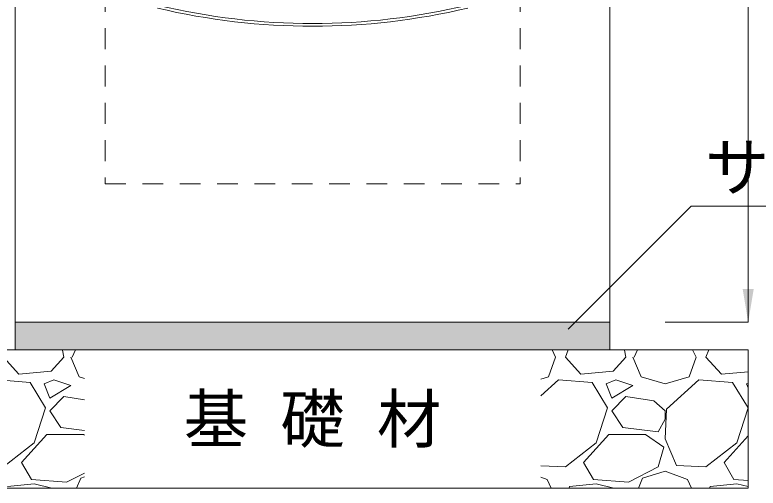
# Model space of a CAD drawing. Units: millimetres at full size, sheet at 1:20; details may follow other scales. Extents: x 0 to 8400, y 0 to 13400.
# Drawn here: x 2285 to 2822, y 10595 to 10937 of the extents above; entities that cross this region are included whole.
import ezdxf
from ezdxf.enums import TextEntityAlignment as Align

# ---------------------------------------------------------------- set-up
doc = ezdxf.new("R2010")
doc.units = ezdxf.units.MM
doc.header["$LTSCALE"] = 20
doc.linetypes.add('USER1', pattern=[1.35, 0.75, -0.6])
doc.layers.add('ハッチング', color=7, linetype='Continuous')
doc.layers.add('文字', color=7, linetype='Continuous')
for name, color, linetype, lineweight in [('ハッチング_基礎', 150, 'Continuous', 5), ('基礎', 3, 'Continuous', 20), ('寸法線', 7, 'Continuous', 13), ('引出線', 4, 'Continuous', 9), ('本体', 2, 'Continuous', 20), ('目地', 132, 'Continuous', 5)]:
    doc.layers.add(name, color=color, linetype=linetype, lineweight=lineweight)
doc.styles.add('ＭＳ ゴシック', font='')
doc.styles.get('ＭＳ ゴシック').set_extended_font_data('MS Gothic')

# ---------------------------------------------------------------- blocks, each defined once
blk = doc.blocks.new('filled_arrow')
at = {"color": 0, "linetype": 'Continuous', "lineweight": -2}
blk.add_solid([(7.5, 1.25), (0, 0), (7.5, -1.25)], dxfattribs=at)

msp = doc.modelspace()

# ---------------------------------------------------------------- hatches: boundary and pattern name
at = {"layer": 'ハッチング'}
msp.add_hatch(color=256, dxfattribs=at).paths.add_polyline_path([(2715, 10695.09), (2715, 10715.09), (2285, 10715.09), (2285, 10695.09)])

# ---------------------------------------------------------------- linework, layer by layer
at = {"layer": 'ハッチング_基礎'}
for p, q in [((2319.09, 10694.79), (2317.91, 10695.09)), ((2320.1, 10689.71), (2319.09, 10694.79)), ((2326.2, 10689.71), (2328.5, 10695.09)), ((2673.22, 10695.09), (2675.7, 10689.71)), ((2682.82, 10689.71), (2684.83, 10695.09)), ((2725.49, 10694.79), (2724.31, 10695.09)), ((2726.5, 10689.71), (2725.49, 10694.79)), ((2732.6, 10689.71), (2734.9, 10695.09)), ((2774.82, 10695.09), (2777.3, 10689.71)), ((2784.42, 10689.71), (2786.43, 10695.09)), ((2287.59, 10677.52), (2276.42, 10689.71)), ((2320.1, 10689.71), (2310.96, 10679.55)), ((2325.18, 10689.71), (2331.28, 10675.49)), ((2670.62, 10675.49), (2675.7, 10689.71)), ((2693.99, 10677.52), (2682.82, 10689.71)), ((2726.5, 10689.71), (2717.36, 10679.55)), ((2731.58, 10689.71), (2737.68, 10675.49)), ((2772.22, 10675.49), (2777.3, 10689.71)), ((2795.59, 10677.52), (2784.42, 10689.71)), ((2310.96, 10679.55), (2287.59, 10677.52)), ((2331.28, 10675.49), (2335, 10674.39)), ((2665, 10673.83), (2670.62, 10675.49)), ((2717.36, 10679.55), (2693.99, 10677.52)), ((2737.68, 10675.49), (2754.95, 10670.41)), ((2754.95, 10670.41), (2772.22, 10675.49)), ((2815, 10679.21), (2795.59, 10677.52)), ((2295.72, 10671.42), (2271.34, 10673.46)), ((2306.9, 10653.14), (2295.72, 10671.42)), ((2312.99, 10673.46), (2305.88, 10670.41)), ((2305.88, 10670.41), (2309.94, 10660.25)), ((2309.94, 10660.25), (2325.18, 10669.39)), ((2325.18, 10669.39), (2312.99, 10673.46)), ((2677.74, 10673.46), (2665, 10661.83)), ((2702.12, 10671.42), (2677.74, 10673.46)), ((2713.3, 10653.14), (2702.12, 10671.42)), ((2719.39, 10673.46), (2712.28, 10670.41)), ((2712.28, 10670.41), (2716.34, 10660.25)), ((2716.34, 10660.25), (2731.58, 10669.39)), ((2731.58, 10669.39), (2719.39, 10673.46)), ((2779.34, 10673.46), (2755.97, 10652.12)), ((2803.72, 10671.42), (2779.34, 10673.46)), ((2814.9, 10653.14), (2803.72, 10671.42)), ((2815, 10670.89), (2813.88, 10670.41)), ((2813.88, 10670.41), (2815, 10667.61)), ((2320.1, 10661.26), (2309.94, 10651.1)), ((2335, 10659.03), (2320.1, 10661.26)), ((2726.5, 10661.26), (2716.34, 10651.1)), ((2746.82, 10658.22), (2726.5, 10661.26)), ((2298.77, 10627.74), (2306.9, 10653.14)), ((2705.17, 10627.74), (2713.3, 10653.14)), ((2754.95, 10651.1), (2746.82, 10658.22)), ((2806.77, 10627.74), (2814.9, 10653.14)), ((2309.94, 10651.1), (2318.07, 10638.91)), ((2716.34, 10651.1), (2724.47, 10638.91)), ((2755.97, 10652.12), (2754.95, 10630.78)), ((2754.95, 10645.01), (2754.95, 10651.1)), ((2749.87, 10635.86), (2754.95, 10645.01)), ((2318.07, 10638.91), (2335, 10636.88)), ((2724.47, 10638.91), (2749.87, 10635.86)), ((2289.62, 10613.51), (2307.91, 10633.83)), ((2307.91, 10633.83), (2334.33, 10633.83)), ((2334.33, 10633.83), (2335, 10633.37)), ((2696.02, 10613.51), (2714.31, 10633.83)), ((2714.31, 10633.83), (2740.73, 10633.83)), ((2740.73, 10633.83), (2753.94, 10624.69)), ((2797.62, 10613.51), (2815, 10632.82)), ((2276.42, 10610.46), (2298.77, 10627.74)), ((2682.82, 10610.46), (2705.17, 10627.74)), ((2754.95, 10630.78), (2763.08, 10611.48)), ((2784.42, 10610.46), (2806.77, 10627.74)), ((2753.94, 10624.69), (2749.87, 10610.46)), ((2296.74, 10601.32), (2289.62, 10613.51)), ((2665, 10611.31), (2682.82, 10610.46)), ((2703.14, 10601.32), (2696.02, 10613.51)), ((2749.87, 10610.46), (2728.54, 10599.29)), ((2763.08, 10611.48), (2784.42, 10610.46)), ((2804.74, 10601.32), (2797.62, 10613.51)), ((2335, 10606.03), (2322.14, 10599.29)), ((2738.7, 10602.34), (2754.95, 10607.42)), ((2754.95, 10607.42), (2771.21, 10601.32)), ((2322.14, 10599.29), (2296.74, 10601.32)), ((2329.19, 10595.09), (2332.3, 10602.34)), ((2332.3, 10602.34), (2335, 10603.18)), ((2665, 10603.05), (2669.61, 10601.32)), ((2669.61, 10601.32), (2672.49, 10595.09)), ((2728.54, 10599.29), (2703.14, 10601.32)), ((2735.59, 10595.09), (2738.7, 10602.34)), ((2771.21, 10601.32), (2774.09, 10595.09)), ((2815, 10600.5), (2804.74, 10601.32)), ((2298.77, 10598.27), (2279.46, 10596.24)), ((2311.51, 10595.09), (2298.77, 10598.27)), ((2685.43, 10595.09), (2685.86, 10596.24)), ((2705.17, 10598.27), (2685.86, 10596.24)), ((2717.91, 10595.09), (2705.17, 10598.27)), ((2787.03, 10595.09), (2787.46, 10596.24)), ((2806.77, 10598.27), (2787.46, 10596.24)), ((2815, 10596.21), (2806.77, 10598.27))]:
    msp.add_line(p, q, dxfattribs=at)
at = {"layer": '基礎', "lineweight": 13}
for p, q in [((2715, 10715.09), (2285, 10715.09)), ((2285, 10715.09), (2285, 10695.09)), ((2715, 10715.09), (2715, 10695.09)), ((2815, 10695.09), (2185, 10695.09)), ((2815, 10695.09), (2815, 10595.09)), ((2815, 10595.09), (2185, 10595.09))]:
    msp.add_line(p, q, dxfattribs=at)
at = {"layer": '寸法線'}
for p in [(2815, 11265.09), (2755, 10715.09)]:
    msp.add_line(p, (2815, 10715.09), dxfattribs=at)
at = {"layer": '引出線', "lineweight": 13}
msp.add_lwpolyline([(2684.84, 10709.99), (2773.79, 10798.94), (3152.01, 10798.94)], dxfattribs=at)
at = {"layer": '本体'}
for p, q in [((2285, 11265.09), (2285, 10715.09)), ((2715, 11265.09), (2715, 10715.09)), ((2285, 10715.09), (2715, 10715.09))]:
    msp.add_line(p, q, dxfattribs=at)
at = {"layer": '本体', "linetype": 'USER1', "lineweight": 15}
for p, q in [((2350, 11035.61), (2350, 10815.09)), ((2650, 11035.61), (2650, 10815.09)), ((2350, 10815.09), (2650, 10815.09))]:
    msp.add_line(p, q, dxfattribs=at)
at = {"layer": '目地'}
for radius in [484, 486]:
    msp.add_arc((2500, 11415.09), radius, 256.6576, 283.3424, dxfattribs=at)

# ---------------------------------------------------------------- block references
at = {"layer": '寸法線', "xscale": 3.2, "yscale": 3.2, "rotation": 90}
msp.add_blockref('filled_arrow', (2815, 10715.09), dxfattribs=at)
at = {"layer": '引出線', "lineweight": 13, "xscale": 0.133, "yscale": 0.133, "rotation": 45}
msp.add_blockref('filled_arrow', (2684.84, 10709.99), dxfattribs=at)

# ---------------------------------------------------------------- texts
at = {"layer": '引出線', "style": 'ＭＳ ゴシック'}
msp.add_text('サンドクッション', height=34.18, dxfattribs=at).set_placement((2783.79, 10844.33), align=Align.TOP_LEFT)
at = {"layer": '文字', "style": 'ＭＳ ゴシック'}
msp.add_text('基 礎 材', height=34.18, dxfattribs=at).set_placement((2500, 10645.09), align=Align.MIDDLE_CENTER)

doc.saveas('drawing.dxf')
